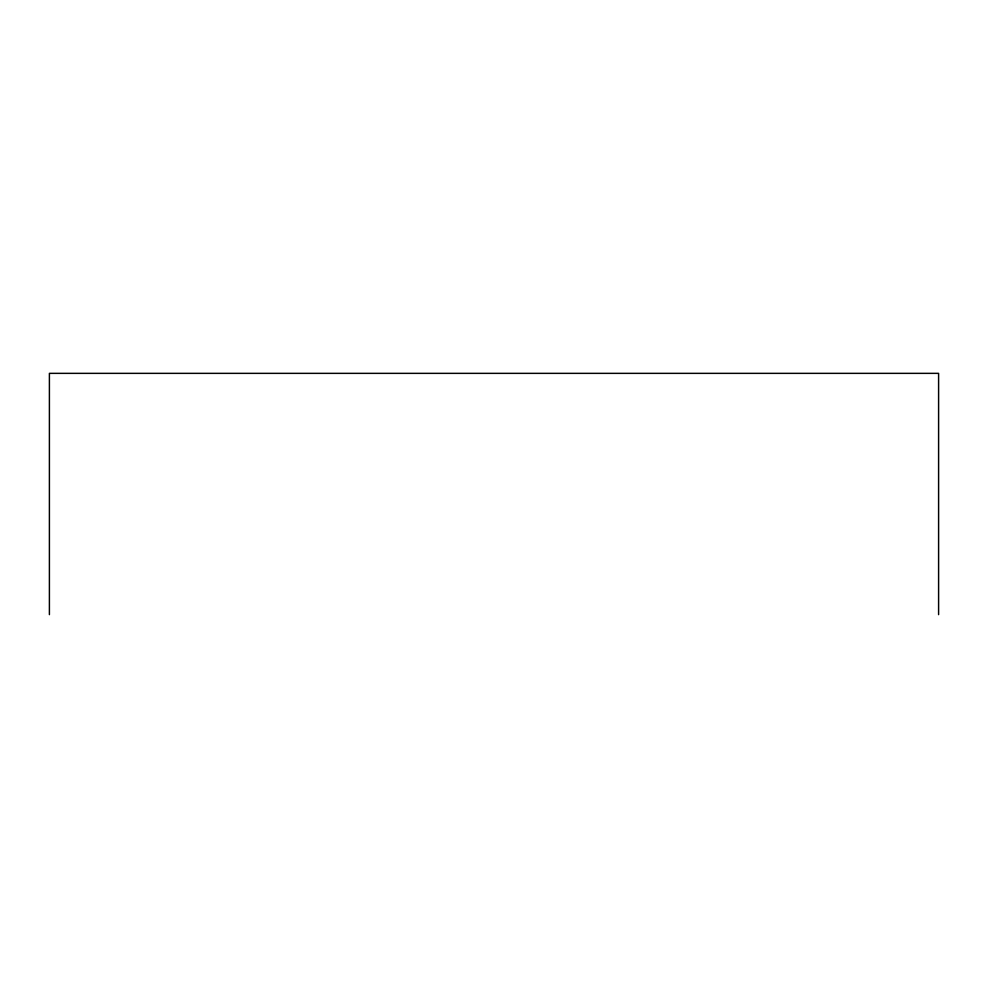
<?xml version="1.0" encoding="UTF-8"?>
<svg xmlns="http://www.w3.org/2000/svg" width="988" height="988" viewBox="0 0 988 988"><rect width="100%" height="100%" fill="white"/><g stroke="black" fill="none" stroke-linecap="round" stroke-linejoin="round"><path stroke-width="1.48" d="M938.6 614.647L938.6 373.353L49.4 373.353L49.4 614.647"/></g></svg>
